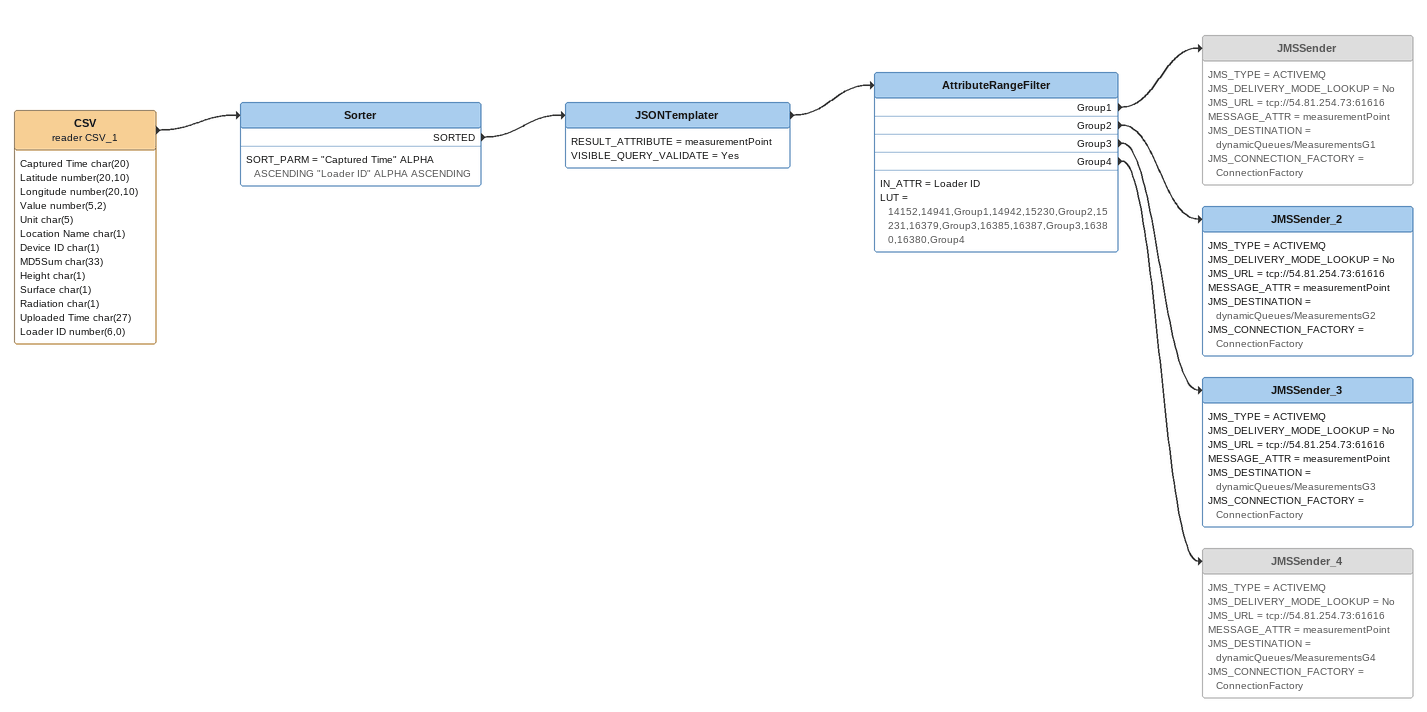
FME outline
CSV (reader CSV_1)
    attributes: Captured Time char(20), Latitude number(20,10), Longitude number(20,10), Value number(5,2), Unit char(5), Location Name char(1), Device ID char(1), MD5Sum char(33), Height char(1), Surface char(1), Radiation char(1), Uploaded Time char(27), Loader ID number(6,0)
    -> Sorter
Sorter
    SORT_PARM = "Captured Time" ALPHA ASCENDING "Loader ID" ALPHA ASCENDING
    SORTED -> JSONTemplater
JSONTemplater
    RESULT_ATTRIBUTE = measurementPoint
    VISIBLE_QUERY_VALIDATE = Yes
    -> AttributeRangeFilter
AttributeRangeFilter
    IN_ATTR = Loader ID
    LUT = 14152,14941,Group1,14942,15230,Group2,15231,16379,Group3,16385,16387,Group3,16380,16380,Group4
    Group1 -> JMSSender
    Group2 -> JMSSender_2
    Group3 -> JMSSender_3
    Group4 -> JMSSender_4
JMSSender [off]
    JMS_TYPE = ACTIVEMQ
    JMS_DELIVERY_MODE_LOOKUP = No
    JMS_URL = tcp://54.81.254.73:61616
    MESSAGE_ATTR = measurementPoint
    JMS_DESTINATION = dynamicQueues/MeasurementsG1
    JMS_CONNECTION_FACTORY = ConnectionFactory
JMSSender_2
    JMS_TYPE = ACTIVEMQ
    JMS_DELIVERY_MODE_LOOKUP = No
    JMS_URL = tcp://54.81.254.73:61616
    MESSAGE_ATTR = measurementPoint
    JMS_DESTINATION = dynamicQueues/MeasurementsG2
    JMS_CONNECTION_FACTORY = ConnectionFactory
JMSSender_3
    JMS_TYPE = ACTIVEMQ
    JMS_DELIVERY_MODE_LOOKUP = No
    JMS_URL = tcp://54.81.254.73:61616
    MESSAGE_ATTR = measurementPoint
    JMS_DESTINATION = dynamicQueues/MeasurementsG3
    JMS_CONNECTION_FACTORY = ConnectionFactory
JMSSender_4 [off]
    JMS_TYPE = ACTIVEMQ
    JMS_DELIVERY_MODE_LOOKUP = No
    JMS_URL = tcp://54.81.254.73:61616
    MESSAGE_ATTR = measurementPoint
    JMS_DESTINATION = dynamicQueues/MeasurementsG4
    JMS_CONNECTION_FACTORY = ConnectionFactory
